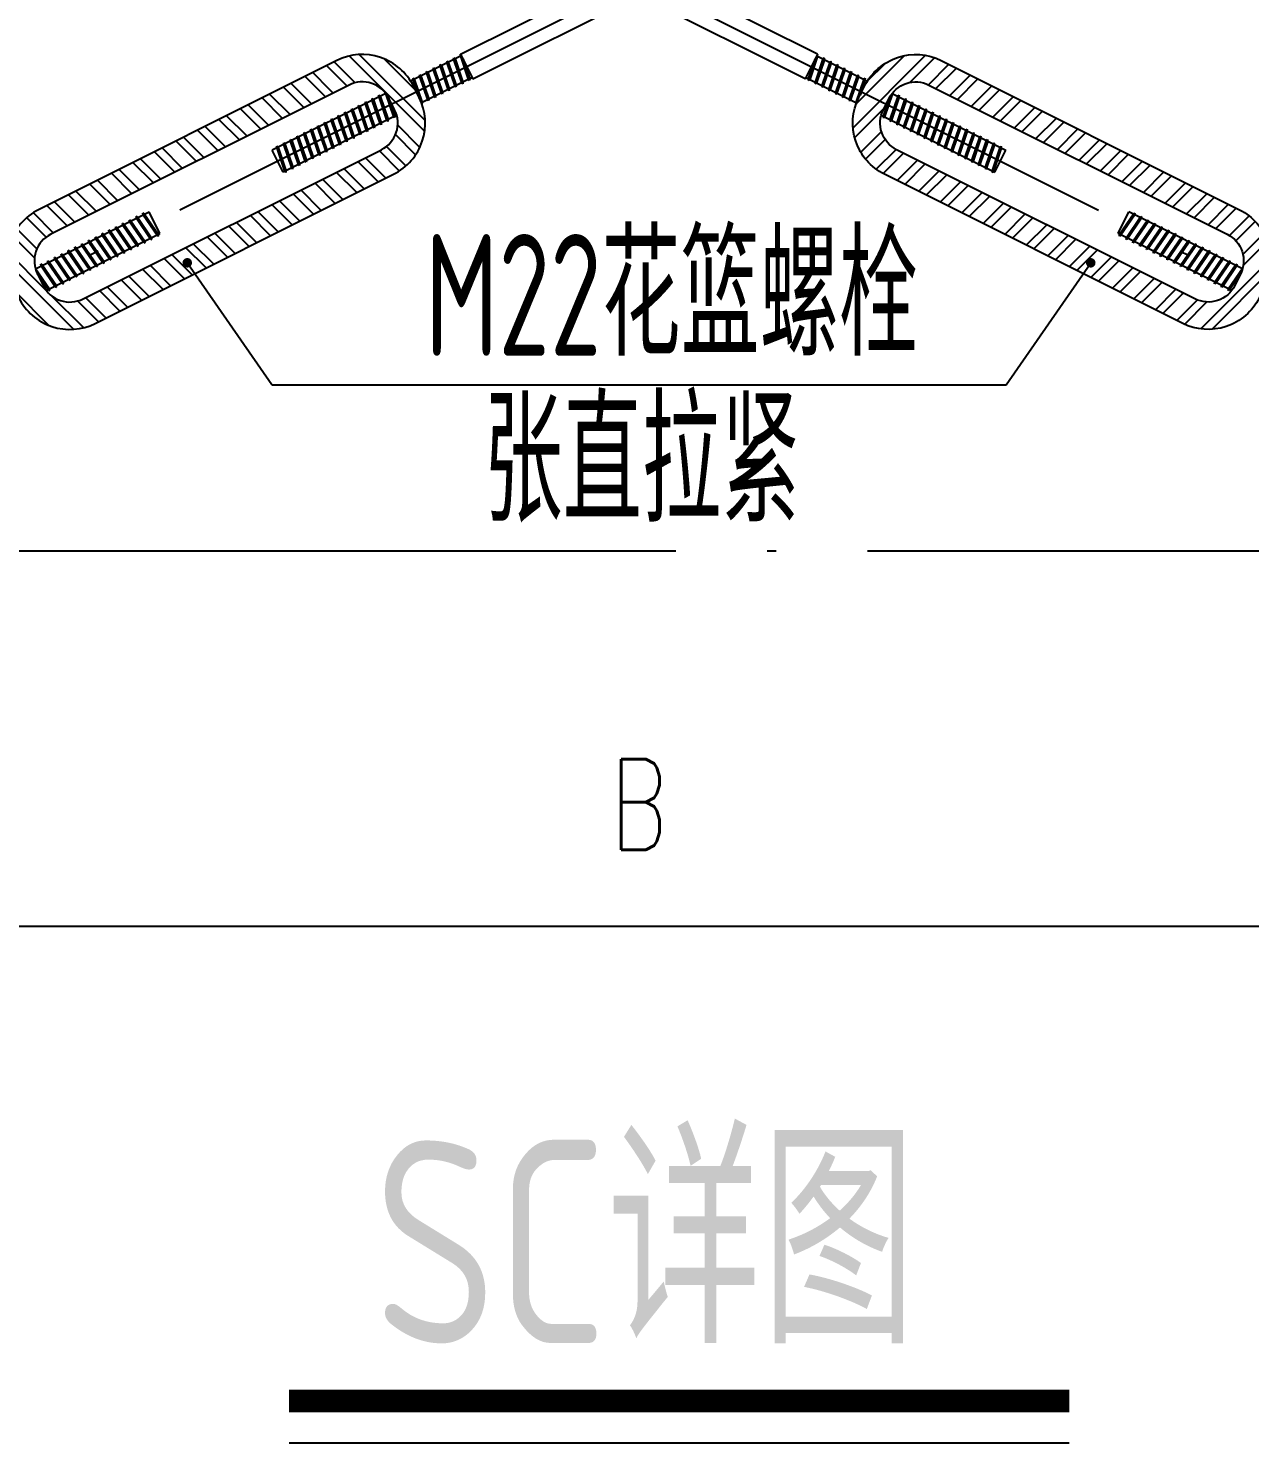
# Model space of a CAD drawing. Extents: x 2025205 to 2402328, y -557483 to 329036.
# Drawn here: x 2148413 to 2154433, y -347990 to -341021 of the extents above; entities that cross this region are included whole.
import ezdxf
from ezdxf.enums import TextEntityAlignment as Align

# ---------------------------------------------------------------- set-up
doc = ezdxf.new("R2010")
doc.units = 0
doc.header["$LTSCALE"] = 1500
doc.header["$MEASUREMENT"] = 0
doc.linetypes.add('DOTE', pattern=[2.42, 2, -0.2, 0.02, -0.2])
for name, color, linetype in [('11', 3, 'Continuous'), ('DOTE', 252, 'DOTE'), ('LAYER4', 4, 'Continuous'), ('PUB_DIM', 3, 'Continuous'), ('THICK', 6, 'Continuous'), ('THIN', 7, 'Continuous'), ('填充', 8, 'Continuous'), ('支撑', 130, 'Continuous'), ('标注', 7, 'Continuous')]:
    doc.layers.add(name, color=color, linetype=linetype)
doc.styles.add('_TCH_DIM_T3', font='SIMPLEX.shx', dxfattribs={"width": 0.705882, "bigfont": 'GBCBIG.shx'})
doc.styles.get("Standard").update_dxf_attribs({"font": 'TSSDENG', "width": 0.7, "bigfont": 'TSSDCHN'})
doc.styles.add('TSSD_Label', font='Tssdeng.shx', dxfattribs={"width": 0.7, "bigfont": 'hztxt.shx'})
doc.dimstyles.new('_TCH_ARCH&&150', dxfattribs={"dimtxt": 446.25, "dimasz": 150, "dimexe": 375, "dimexo": 450, "dimgap": 189.375, "dimtad": 1, "dimdec": 0, "dimzin": 0, "dimdsep": 46, "dimtxsty": '_TCH_DIM_T3', "dimblk": 'ARCHTICK', "dimcen": 0.09, "dimclrt": 7, "dimazin": 2, "dimtfac": 1, "dimtdec": 0, "dimtmove": 2, "dimatfit": 0, "dimfxl": 1, "dimtolj": 1, "dimtzin": 0, "dimarcsym": 0})

# ---------------------------------------------------------------- blocks, each defined once
blk = doc.blocks.new('*X12')
at = {"layer": '填充', "linetype": 'Continuous'}
for p, q in [((15639567.3, -855204.7), (15639642.7, -855129.2)), ((15639595.4, -855218.8), (15639670.9, -855143.3)), ((15639646.8, -855244.5), (15639722.3, -855169)), ((15639674.9, -855258.5), (15639750.4, -855183.1)), ((15639726.4, -855284.2), (15639801.8, -855208.8)), ((15639754.5, -855298.3), (15639830, -855222.8)), ((15639805.9, -855324), (15639881.4, -855248.5)), ((15639834, -855338.1), (15639909.5, -855262.6)), ((15639885.5, -855363.8), (15639960.9, -855288.3)), ((15639913.6, -855377.9), (15639989.1, -855302.4)), ((15639965, -855403.6), (15640040.5, -855328.1)), ((15639993.1, -855417.6), (15640068.6, -855342.2)), ((15640044.6, -855443.3), (15640120, -855367.9)), ((15640072.7, -855457.4), (15640148.2, -855381.9)), ((15639372.3, -855519), (15639447.8, -855443.5)), ((15639400.4, -855533), (15639475.9, -855457.6)), ((15640124.1, -855483.1), (15640199.6, -855407.6)), ((15640152.2, -855497.2), (15640227.7, -855421.7)), ((15640203.7, -855522.9), (15640279.1, -855447.4)), ((15639451.9, -855558.7), (15639527.3, -855483.3)), ((15639480, -855572.8), (15639555.5, -855497.3)), ((15640231.8, -855536.9), (15640307.3, -855461.5)), ((15640283.2, -855562.7), (15640358.7, -855487.2)), ((15640311.3, -855576.7), (15640386.8, -855501.3)), ((15639531.4, -855598.5), (15639606.9, -855523)), ((15639559.5, -855612.6), (15639635, -855537.1)), ((15639611, -855638.3), (15639686.4, -855562.8)), ((15640362.8, -855602.4), (15640438.2, -855527)), ((15640390.9, -855616.5), (15640466.4, -855541)), ((15639639.1, -855652.3), (15639714.6, -855576.9)), ((15639690.5, -855678.1), (15639766, -855602.6)), ((15640442.3, -855642.2), (15640517.8, -855566.7)), ((15640470.4, -855656.3), (15640545.9, -855580.8)), ((15640521.9, -855682), (15640597.3, -855606.5)), ((15639718.6, -855692.1), (15639794.1, -855616.7)), ((15639770.1, -855717.8), (15639845.5, -855642.4)), ((15639798.2, -855731.9), (15639873.7, -855656.4)), ((15640550, -855696), (15640617.5, -855628.6)), ((15639849.6, -855757.6), (15639925.1, -855682.1)), ((15639877.7, -855771.7), (15639953.2, -855696.2)), ((15639929.2, -855797.4), (15640004.6, -855721.9)), ((15639957.3, -855811.4), (15640032.8, -855736)), ((15640008.7, -855837.2), (15640084.2, -855761.7)), ((15640036.8, -855851.2), (15640112.3, -855775.8)), ((15640088.3, -855876.9), (15640163.7, -855801.5)), ((15640116.4, -855891), (15640191.9, -855815.5)), ((15640167.8, -855916.7), (15640243.3, -855841.2)), ((15640195.9, -855930.8), (15640271.4, -855855.3)), ((15640247.4, -855956.5), (15640322.8, -855881)), ((15640275.5, -855970.5), (15640351, -855895.1)), ((15640326.9, -855996.3), (15640402.4, -855920.8)), ((15640355, -856010.3), (15640424.9, -855940.4))]:
    blk.add_line(p, q, dxfattribs=at)
blk = doc.blocks.new('*X13')
at = {"layer": '填充', "linetype": 'Continuous'}
for p, q in [((15639209.5, -855323.8), (15639476.4, -855056.9)), ((15639222.1, -855234.1), (15639398.3, -855057.9)), ((15639264.3, -855149.7), (15639327.8, -855086.2)), ((15639418.7, -855156.8), (15639510, -855065.5)), ((15639487.6, -855165.1), (15639563.2, -855089.4)), ((15639515.8, -855179), (15639591.3, -855103.5)), ((15639215.6, -855359.9), (15639324.6, -855250.9)), ((15639238.6, -855414.1), (15639314.6, -855338)), ((15639256, -855438.8), (15639327.8, -855367)), ((15639295.1, -855476.9), (15639368.4, -855403.6)), ((15639321.2, -855493), (15639396.4, -855417.8))]:
    blk.add_line(p, q, dxfattribs=at)
blk = doc.blocks.new('*X14')
at = {"layer": '填充', "linetype": 'Continuous'}
for p, q in [((15640600.8, -855722.4), (15640673.6, -855649.5)), ((15640617.5, -855628.6), (15640625.4, -855620.6)), ((15640624.1, -855741.2), (15640695.3, -855670.1)), ((15640650.5, -855792), (15640728.2, -855714.3)), ((15640651.4, -855833.3), (15640741.3, -855743.4)), ((15640495.4, -856066.4), (15640753.3, -855808.5)), ((15640536.3, -856067.7), (15640749.9, -855854.1)), ((15640406.5, -856036), (15640482.7, -855959.8)), ((15640424.9, -855940.4), (15640430.5, -855934.9)), ((15640435.2, -856049.5), (15640517.3, -855967.4))]:
    blk.add_line(p, q, dxfattribs=at)
blk = doc.blocks.new('*X15')
at = {"layer": '填充', "linetype": 'Continuous'}
for p, q in [((15636226.4, -855728), (15636155, -855656.6)), ((15636253.1, -855712.5), (15636179.3, -855638.7)), ((15636192.3, -855771.1), (15636118.8, -855697.6)), ((15636183.7, -855804.6), (15636103.4, -855724.3)), ((15636328.2, -856068.5), (15636082.4, -855822.6)), ((15636227.1, -855925.2), (15636084.7, -855782.8)), ((15636235.7, -856053.1), (15636115.4, -855932.7)), ((15636364.4, -856062.4), (15636245, -855943.1)), ((15636420, -856040.9), (15636342.9, -855963.8)), ((15636448.1, -856026.8), (15636372.6, -855951.3))]:
    blk.add_line(p, q, dxfattribs=at)
blk = doc.blocks.new('*X16')
at = {"layer": '填充', "linetype": 'Continuous'}
for p, q in [((15637369, -855157.9), (15637291.4, -855080.2)), ((15637624.7, -855336.5), (15637347.6, -855059.3)), ((15637626.7, -855296.2), (15637384.6, -855054.1)), ((15637590.9, -855183.3), (15637477.5, -855069.9)), ((15637338.7, -855169.7), (15637263.2, -855094.3)), ((15637287.3, -855195.5), (15637275.3, -855183.5)), ((15637592.3, -855423.4), (15637517.8, -855348.9)), ((15637607.2, -855396.1), (15637526, -855314.8)), ((15637555.9, -855464.1), (15637484.4, -855392.6)), ((15637532, -855482.4), (15637458.2, -855408.6)), ((15637482.2, -855509.7), (15637438.3, -855465.8))]:
    blk.add_line(p, q, dxfattribs=at)
blk = doc.blocks.new('*X17')
at = {"layer": '填充', "linetype": 'Continuous'}
for p, q in [((15637259.1, -855209.5), (15637183.7, -855134.1)), ((15637275.3, -855183.5), (15637211.8, -855120)), ((15637179.6, -855249.3), (15637104.1, -855173.8)), ((15637207.7, -855235.2), (15637132.3, -855159.8)), ((15637048.6, -855314.8), (15636973.2, -855239.3)), ((15637100, -855289.1), (15637024.6, -855213.6)), ((15637128.2, -855275), (15637052.7, -855199.5)), ((15636941, -855368.6), (15636865.5, -855293.2)), ((15636969.1, -855354.6), (15636893.6, -855279.1)), ((15637020.5, -855328.8), (15636945, -855253.4)), ((15636861.4, -855408.4), (15636785.9, -855332.9)), ((15636889.5, -855394.3), (15636814.1, -855318.9)), ((15636730.4, -855473.9), (15636655, -855398.4)), ((15636781.9, -855448.2), (15636706.4, -855372.7)), ((15636810, -855434.1), (15636734.5, -855358.6)), ((15636622.8, -855527.7), (15636547.3, -855452.3)), ((15636650.9, -855513.7), (15636575.4, -855438.2)), ((15636702.3, -855487.9), (15636626.8, -855412.5)), ((15637454.1, -855523.8), (15637378.6, -855448.3)), ((15637438.3, -855465.8), (15637406.8, -855434.3)), ((15636543.2, -855567.5), (15636467.7, -855492)), ((15636571.3, -855553.4), (15636495.9, -855478)), ((15637374.5, -855563.6), (15637299.1, -855488.1)), ((15637402.7, -855549.5), (15637327.2, -855474)), ((15636412.2, -855633), (15636336.8, -855557.5)), ((15636463.7, -855607.3), (15636388.2, -855531.8)), ((15636491.8, -855593.2), (15636416.3, -855517.7)), ((15637243.6, -855629.1), (15637168.1, -855553.6)), ((15637295, -855603.3), (15637219.5, -855527.9)), ((15637323.1, -855589.3), (15637247.7, -855513.8)), ((15636304.6, -855686.8), (15636229.1, -855611.4)), ((15636332.7, -855672.8), (15636257.2, -855597.3)), ((15636384.1, -855647), (15636308.6, -855571.6)), ((15637135.9, -855682.9), (15637060.4, -855607.4)), ((15637164, -855668.8), (15637088.6, -855593.4)), ((15637215.4, -855643.1), (15637140, -855567.7)), ((15637056.3, -855722.7), (15636980.9, -855647.2)), ((15637084.5, -855708.6), (15637009, -855633.1)), ((15636925.4, -855788.2), (15636849.9, -855712.7)), ((15636976.8, -855762.4), (15636901.3, -855687)), ((15637004.9, -855748.4), (15636929.5, -855672.9)), ((15636817.7, -855842), (15636742.2, -855766.5)), ((15636845.8, -855827.9), (15636770.4, -855752.5)), ((15636897.2, -855802.2), (15636821.8, -855726.7)), ((15636738.2, -855881.8), (15636662.7, -855806.3)), ((15636766.3, -855867.7), (15636690.8, -855792.2)), ((15636607.2, -855947.3), (15636531.7, -855871.8)), ((15636658.6, -855921.5), (15636583.1, -855846.1)), ((15636686.7, -855907.5), (15636611.3, -855832)), ((15636499.5, -856001.1), (15636424, -855925.6)), ((15636527.6, -855987), (15636452.2, -855911.6)), ((15636579.1, -855961.3), (15636503.6, -855885.8))]:
    blk.add_line(p, q, dxfattribs=at)
blk = doc.blocks.new('_ArchTick')
at = {"color": 0, "linetype": 'ByBlock', "const_width": 0.4}
blk.add_lwpolyline([(-0.5, -0.5), (0.5, 0.5)], dxfattribs=at)
blk = doc.blocks.new('*D96')
at = {"layer": 'Defpoints', "color": 0, "transparency": 16777216}
for p in [(2145549.3, -336796.7), (2158789.9, -341794.5), (2158140.9, -343092.5)]:
    blk.add_point(p, dxfattribs=at)
at = {"layer": 'PUB_DIM', "color": 0, "lineweight": -2, "transparency": 16777216}
for p, q in [((2145750.5, -336394.2), (2146365.9, -335163.3)), ((2146198.2, -335498.7), (2158789.9, -341794.5)), ((2158342.1, -342690), (2158957.6, -341459.1))]:
    blk.add_line(p, q, dxfattribs=at)
at = {"layer": 'PUB_DIM', "color": 0, "lineweight": -2, "transparency": 16777216, "xscale": 150, "yscale": 150, "zscale": 150}
for p, rotation in [((2146198.2, -335498.7), 153.4349488229576), ((2158789.9, -341794.5), 333.4349488229577)]:
    blk.add_blockref('_ArchTick', p, dxfattribs=dict(at, rotation=rotation))
at = {"layer": 'PUB_DIM', "color": 7, "transparency": 16777216, "insert": (2152762.4, -338110), "char_height": 446.25, "attachment_point": 5, "rotation": 333.43495, "style": '_TCH_DIM_T3'}
blk.add_mtext('\\A1;L', dxfattribs=at)
blk = doc.blocks.new('*D97')
at = {"layer": 'Defpoints', "color": 0, "transparency": 16777216}
for p in [(2145798.2, -344606), (2157048.2, -344606), (2157048.2, -345444.9)]:
    blk.add_point(p, dxfattribs=at)
at = {"layer": 'PUB_DIM', "color": 0, "lineweight": -2, "transparency": 16777216}
for p, q in [((2145798.2, -345056), (2145798.2, -345819.9)), ((2157048.2, -345056), (2157048.2, -345819.9)), ((2145798.2, -345444.9), (2157048.2, -345444.9))]:
    blk.add_line(p, q, dxfattribs=at)
at = {"layer": 'PUB_DIM', "color": 0, "lineweight": -2, "transparency": 16777216, "xscale": 150, "yscale": 150, "zscale": 150, "rotation": 180}
blk.add_blockref('_ArchTick', (2145798.2, -345444.9), dxfattribs=at)
at = {"layer": 'PUB_DIM', "color": 0, "lineweight": -2, "transparency": 16777216, "xscale": 150, "yscale": 150, "zscale": 150}
blk.add_blockref('_ArchTick', (2157048.2, -345444.9), dxfattribs=at)
at = {"layer": 'PUB_DIM', "color": 7, "transparency": 16777216, "insert": (2151423.2, -344844.9), "char_height": 446.25, "attachment_point": 5, "style": '_TCH_DIM_T3'}
blk.add_mtext('\\A1;B', dxfattribs=at)

msp = doc.modelspace()

# ---------------------------------------------------------------- linework, layer by layer
at = {"layer": '11', "color": 7}
msp.add_line((2149698.7, -347989.8), (2153543.5, -347989.8), dxfattribs=at)
at = {"layer": 'DOTE', "ltscale": 1.5}
for p, q in [((2144792.9, -337469.4), (2158055.3, -344100.6)), ((2158055.3, -337469.4), (2144792.9, -344100.6)), ((2157049.1, -343597.5), (2145799.1, -343597.5))]:
    msp.add_line(p, q, dxfattribs=at)
at = {"layer": 'LAYER4'}
for points in [[(2149933.9, -341179.7), (2148463.4, -341914.9, 0.414214), (2148337.7, -342292.3), (2148366.1, -342349.1, 0.414214), (2148743.4, -342474.9), (2150213.9, -341739.6, 0.414214), (2150339.7, -341362.3), (2150311.3, -341305.5, 0.414214)], [(2152912.5, -341179.7), (2154382.9, -341914.9, -0.414214), (2154508.7, -342292.3), (2154480.3, -342349.1, -0.414214), (2154103, -342474.9), (2152632.5, -341739.6, -0.414214), (2152506.7, -341362.3), (2152535.1, -341305.5, -0.414214)], [(2149994.3, -341300.4), (2148523.8, -342035.7, 0.414214), (2148458.4, -342231.9), (2148486.8, -342288.7, 0.414214), (2148683, -342354.1), (2150153.5, -341618.9, 0.414214), (2150218.9, -341422.7), (2150190.5, -341365.8, 0.414214)], [(2152852.1, -341300.4), (2154322.6, -342035.7, -0.414214), (2154388, -342231.9), (2154359.6, -342288.7, -0.414214), (2154163.3, -342354.1), (2152692.9, -341618.9, -0.414214), (2152627.5, -341422.7), (2152655.9, -341365.8, -0.414214)]]:
    msp.add_lwpolyline(points, format="xyb", close=True, dxfattribs=at)
at = {"layer": 'THICK', "linetype": 'Continuous', "const_width": 112.5}
msp.add_lwpolyline([(2149698.7, -347784.1), (2153543.5, -347784.1)], dxfattribs=at)
at = {"layer": '支撑', "linetype": 'Continuous'}
for p, q in [((2152302.3, -341149.1), (2146163.8, -338079.8)), ((2152241.9, -341269.8), (2146103.4, -338200.6)), ((2150544.1, -341149.1), (2151272.3, -340785)), ((2150604.5, -341269.8), (2151423.2, -340860.5)), ((2150547.5, -341155.8), (2150297.4, -341280.8)), ((2150544.1, -341149.1), (2150604.5, -341269.8)), ((2152302.3, -341149.1), (2152241.9, -341269.8)), ((2152298.9, -341155.8), (2152549, -341280.8)), ((2150601.1, -341263.1), (2150351, -341388.2)), ((2152245.2, -341263.1), (2152495.4, -341388.2)), ((2150175.4, -341341.8), (2149615, -341622)), ((2152671, -341341.8), (2153231.4, -341622)), ((2150229.1, -341449.1), (2149668.7, -341729.3)), ((2152617.3, -341449.1), (2153177.7, -341729.3)), ((2149668.7, -341729.3), (2149615, -341622)), ((2153177.7, -341729.3), (2153231.4, -341622)), ((2148448.2, -342205.4), (2149008.6, -341925.2)), ((2149062.3, -342032.5), (2149008.6, -341925.2)), ((2153784.1, -342032.5), (2153837.7, -341925.2)), ((2154398.1, -342205.4), (2153837.7, -341925.2)), ((2148501.9, -342312.7), (2149062.3, -342032.5)), ((2154344.5, -342312.7), (2153784.1, -342032.5))]:
    msp.add_line(p, q, dxfattribs=at)
at = {"layer": '标注', "linetype": 'Continuous'}
for p, q in [((2150442.5, -341208.3), (2150443.5, -341199.4)), ((2150443.5, -341199.4), (2150487.1, -341328.5)), ((2150449.3, -341204.9), (2150443.5, -341199.4)), ((2150476.1, -341191.5), (2150477, -341182.6)), ((2150476.1, -341191.5), (2150514.8, -341306.3)), ((2150477, -341182.6), (2150520.6, -341311.7)), ((2150482.8, -341188.1), (2150477, -341182.6)), ((2150482.8, -341188.1), (2150521.6, -341302.9)), ((2150509.6, -341174.7), (2150510.6, -341165.8)), ((2150509.6, -341174.7), (2150548.4, -341289.5)), ((2150510.6, -341165.8), (2150554.2, -341295)), ((2150516.4, -341171.3), (2150510.6, -341165.8)), ((2150516.4, -341171.3), (2150555.1, -341286.1)), ((2150543.1, -341157.9), (2150544.1, -341149.1)), ((2150543.1, -341157.9), (2150581.9, -341272.7)), ((2150544.1, -341149.1), (2150587.7, -341278.2)), ((2150556.3, -341173.5), (2150588.7, -341269.3)), ((2152290.1, -341173.5), (2152257.7, -341269.3)), ((2152302.3, -341149.1), (2152258.7, -341278.2)), ((2152303.2, -341157.9), (2152264.5, -341272.7)), ((2152330, -341171.3), (2152291.2, -341286.1)), ((2152335.8, -341165.8), (2152292.2, -341295)), ((2152336.8, -341174.7), (2152298, -341289.5)), ((2152303.2, -341157.9), (2152302.3, -341149.1)), ((2152363.5, -341188.1), (2152324.8, -341302.9)), ((2152369.3, -341182.6), (2152325.7, -341311.7)), ((2152330, -341171.3), (2152335.8, -341165.8)), ((2152370.3, -341191.5), (2152331.6, -341306.3)), ((2152336.8, -341174.7), (2152335.8, -341165.8)), ((2152402.9, -341199.4), (2152359.3, -341328.5)), ((2152363.5, -341188.1), (2152369.3, -341182.6)), ((2152370.3, -341191.5), (2152369.3, -341182.6)), ((2152397.1, -341204.9), (2152402.9, -341199.4)), ((2152403.9, -341208.3), (2152402.9, -341199.4)), ((2150308.4, -341275.3), (2150309.3, -341266.5)), ((2150309.3, -341266.5), (2150347.2, -341378.7)), ((2150315.1, -341271.9), (2150309.3, -341266.5)), ((2150341.9, -341258.6), (2150342.9, -341249.7)), ((2150341.9, -341258.6), (2150380.7, -341373.3)), ((2150342.9, -341249.7), (2150386.5, -341378.8)), ((2150348.7, -341255.2), (2150342.9, -341249.7)), ((2150348.7, -341255.2), (2150387.4, -341370)), ((2150375.4, -341241.8), (2150376.4, -341232.9)), ((2150375.4, -341241.8), (2150414.2, -341356.6)), ((2150376.4, -341232.9), (2150420, -341362.1)), ((2150382.2, -341238.4), (2150376.4, -341232.9)), ((2150382.2, -341238.4), (2150421, -341353.2)), ((2150409, -341225), (2150409.9, -341216.2)), ((2150409, -341225), (2150447.7, -341339.8)), ((2150409.9, -341216.2), (2150453.5, -341345.3)), ((2150415.8, -341221.6), (2150409.9, -341216.2)), ((2150415.8, -341221.6), (2150454.5, -341336.4)), ((2150442.5, -341208.3), (2150481.3, -341323)), ((2150449.3, -341204.9), (2150488.1, -341319.7)), ((2150588.7, -341269.3), (2150587.7, -341278.2)), ((2150604.5, -341269.8), (2150597.8, -341264.8)), ((2152241.9, -341269.8), (2152248.6, -341264.8)), ((2152257.7, -341269.3), (2152258.7, -341278.2)), ((2152397.1, -341204.9), (2152358.3, -341319.7)), ((2152403.9, -341208.3), (2152365.1, -341323)), ((2152430.6, -341221.6), (2152391.9, -341336.4)), ((2152436.4, -341216.2), (2152392.8, -341345.3)), ((2152437.4, -341225), (2152398.6, -341339.8)), ((2152464.2, -341238.4), (2152425.4, -341353.2)), ((2152470, -341232.9), (2152426.4, -341362.1)), ((2152430.6, -341221.6), (2152436.4, -341216.2)), ((2152470.9, -341241.8), (2152432.2, -341356.6)), ((2152437.4, -341225), (2152436.4, -341216.2)), ((2152497.7, -341255.2), (2152458.9, -341370)), ((2152503.5, -341249.7), (2152459.9, -341378.8)), ((2152464.2, -341238.4), (2152470, -341232.9)), ((2152504.5, -341258.6), (2152465.7, -341373.3)), ((2152470.9, -341241.8), (2152470, -341232.9)), ((2152497.7, -341255.2), (2152503.5, -341249.7)), ((2152537.1, -341266.5), (2152499.2, -341378.7)), ((2152504.5, -341258.6), (2152503.5, -341249.7)), ((2152531.2, -341271.9), (2152537.1, -341266.5)), ((2152538, -341275.3), (2152537.1, -341266.5)), ((2150308.4, -341275.3), (2150333.7, -341350.3)), ((2150315.1, -341271.9), (2150353.9, -341386.7)), ((2150453.5, -341345.3), (2150447.7, -341339.8)), ((2150454.5, -341336.4), (2150453.5, -341345.3)), ((2150487.1, -341328.5), (2150481.3, -341323)), ((2150488.1, -341319.7), (2150487.1, -341328.5)), ((2150520.6, -341311.7), (2150514.8, -341306.3)), ((2150521.6, -341302.9), (2150520.6, -341311.7)), ((2150554.2, -341295), (2150548.4, -341289.5)), ((2150555.1, -341286.1), (2150554.2, -341295)), ((2150587.7, -341278.2), (2150581.9, -341272.7)), ((2152258.7, -341278.2), (2152264.5, -341272.7)), ((2152291.2, -341286.1), (2152292.2, -341295)), ((2152292.2, -341295), (2152298, -341289.5)), ((2152324.8, -341302.9), (2152325.7, -341311.7)), ((2152325.7, -341311.7), (2152331.6, -341306.3)), ((2152358.3, -341319.7), (2152359.3, -341328.5)), ((2152359.3, -341328.5), (2152365.1, -341323)), ((2152391.9, -341336.4), (2152392.8, -341345.3)), ((2152392.8, -341345.3), (2152398.6, -341339.8)), ((2152531.2, -341271.9), (2152492.5, -341386.7)), ((2152538, -341275.3), (2152512.7, -341350.3)), ((2150040, -341409.5), (2150041, -341400.6)), ((2150040, -341409.5), (2150078.8, -341524.3)), ((2150046.8, -341406.1), (2150041, -341400.6)), ((2150041, -341400.6), (2150084.6, -341529.8)), ((2150046.8, -341406.1), (2150085.6, -341520.9)), ((2150073.6, -341392.7), (2150074.5, -341383.9)), ((2150073.6, -341392.7), (2150112.3, -341507.5)), ((2150080.3, -341389.3), (2150074.5, -341383.9)), ((2150074.5, -341383.9), (2150118.1, -341513)), ((2150080.3, -341389.3), (2150119.1, -341504.1)), ((2150107.1, -341376), (2150108.1, -341367.1)), ((2150107.1, -341376), (2150145.9, -341490.7)), ((2150113.9, -341372.6), (2150108.1, -341367.1)), ((2150108.1, -341367.1), (2150151.7, -341496.2)), ((2150113.9, -341372.6), (2150152.6, -341487.4)), ((2150140.7, -341359.2), (2150141.6, -341350.3)), ((2150140.7, -341359.2), (2150179.4, -341474)), ((2150147.4, -341355.8), (2150141.6, -341350.3)), ((2150141.6, -341350.3), (2150185.2, -341479.5)), ((2150147.4, -341355.8), (2150186.2, -341470.6)), ((2150174.2, -341342.4), (2150174.4, -341340.5)), ((2150174.2, -341342.4), (2150213, -341457.2)), ((2150180.1, -341348.3), (2150218.8, -341462.7)), ((2150189.1, -341363.1), (2150219.7, -341453.8)), ((2150353.9, -341386.7), (2150353.1, -341393.9)), ((2150386.5, -341378.8), (2150380.7, -341373.3)), ((2150387.4, -341370), (2150386.5, -341378.8)), ((2150420, -341362.1), (2150414.2, -341356.6)), ((2150421, -341353.2), (2150420, -341362.1)), ((2152425.4, -341353.2), (2152426.4, -341362.1)), ((2152426.4, -341362.1), (2152432.2, -341356.6)), ((2152458.9, -341370), (2152459.9, -341378.8)), ((2152459.9, -341378.8), (2152465.7, -341373.3)), ((2152492.5, -341386.7), (2152493.3, -341393.9)), ((2152657.3, -341363.1), (2152626.6, -341453.8)), ((2152666.2, -341348.3), (2152627.6, -341462.7)), ((2152672.2, -341342.4), (2152633.4, -341457.2)), ((2152698.9, -341355.8), (2152660.2, -341470.6)), ((2152704.8, -341350.3), (2152661.2, -341479.5)), ((2152705.7, -341359.2), (2152667, -341474)), ((2152672.2, -341342.4), (2152672, -341340.5)), ((2152732.5, -341372.6), (2152693.7, -341487.4)), ((2152738.3, -341367.1), (2152694.7, -341496.2)), ((2152698.9, -341355.8), (2152704.8, -341350.3)), ((2152739.3, -341376), (2152700.5, -341490.7)), ((2152705.7, -341359.2), (2152704.8, -341350.3)), ((2152766, -341389.3), (2152727.3, -341504.1)), ((2152771.8, -341383.9), (2152728.2, -341513)), ((2152732.5, -341372.6), (2152738.3, -341367.1)), ((2152772.8, -341392.7), (2152734, -341507.5)), ((2152739.3, -341376), (2152738.3, -341367.1)), ((2152799.6, -341406.1), (2152760.8, -341520.9)), ((2152805.4, -341400.6), (2152761.8, -341529.8)), ((2152766, -341389.3), (2152771.8, -341383.9)), ((2152806.3, -341409.5), (2152767.6, -341524.3)), ((2152772.8, -341392.7), (2152771.8, -341383.9)), ((2152799.6, -341406.1), (2152805.4, -341400.6)), ((2152806.3, -341409.5), (2152805.4, -341400.6)), ((2149905.9, -341476.6), (2149906.8, -341467.7)), ((2149905.9, -341476.6), (2149944.6, -341591.4)), ((2149912.6, -341473.2), (2149906.8, -341467.7)), ((2149906.8, -341467.7), (2149950.4, -341596.8)), ((2149912.6, -341473.2), (2149951.4, -341588)), ((2149939.4, -341459.8), (2149940.4, -341450.9)), ((2149939.4, -341459.8), (2149978.2, -341574.6)), ((2149946.2, -341456.4), (2149940.4, -341450.9)), ((2149940.4, -341450.9), (2149984, -341580.1)), ((2149946.2, -341456.4), (2149984.9, -341571.2)), ((2149972.9, -341443), (2149973.9, -341434.2)), ((2149972.9, -341443), (2150011.7, -341557.8)), ((2149979.7, -341439.7), (2149973.9, -341434.2)), ((2149973.9, -341434.2), (2150017.5, -341563.3)), ((2149979.7, -341439.7), (2150018.5, -341554.4)), ((2150006.5, -341426.3), (2150007.5, -341417.4)), ((2150006.5, -341426.3), (2150045.2, -341541.1)), ((2150013.3, -341422.9), (2150007.5, -341417.4)), ((2150007.5, -341417.4), (2150051.1, -341546.5)), ((2150013.3, -341422.9), (2150052, -341537.7)), ((2150185.2, -341479.5), (2150179.4, -341474)), ((2150186.2, -341470.6), (2150185.2, -341479.5)), ((2150218.8, -341462.7), (2150213, -341457.2)), ((2150219.7, -341453.8), (2150218.8, -341462.7)), ((2152626.6, -341453.8), (2152627.6, -341462.7)), ((2152627.6, -341462.7), (2152633.4, -341457.2)), ((2152660.2, -341470.6), (2152661.2, -341479.5)), ((2152661.2, -341479.5), (2152667, -341474)), ((2152833.1, -341422.9), (2152794.4, -341537.7)), ((2152838.9, -341417.4), (2152795.3, -341546.5)), ((2152839.9, -341426.3), (2152801.1, -341541.1)), ((2152866.7, -341439.7), (2152827.9, -341554.4)), ((2152872.5, -341434.2), (2152828.9, -341563.3)), ((2152833.1, -341422.9), (2152838.9, -341417.4)), ((2152873.4, -341443), (2152834.7, -341557.8)), ((2152839.9, -341426.3), (2152838.9, -341417.4)), ((2152900.2, -341456.4), (2152861.4, -341571.2)), ((2152906, -341450.9), (2152862.4, -341580.1)), ((2152866.7, -341439.7), (2152872.5, -341434.2)), ((2152907, -341459.8), (2152868.2, -341574.6)), ((2152873.4, -341443), (2152872.5, -341434.2)), ((2152933.7, -341473.2), (2152895, -341588)), ((2152939.5, -341467.7), (2152895.9, -341596.8)), ((2152900.2, -341456.4), (2152906, -341450.9)), ((2152940.5, -341476.6), (2152901.7, -341591.4)), ((2152907, -341459.8), (2152906, -341450.9)), ((2152933.7, -341473.2), (2152939.5, -341467.7)), ((2152940.5, -341476.6), (2152939.5, -341467.7)), ((2149771.7, -341543.7), (2149772.7, -341534.8)), ((2149771.7, -341543.7), (2149810.5, -341658.4)), ((2149778.5, -341540.3), (2149772.7, -341534.8)), ((2149772.7, -341534.8), (2149816.3, -341663.9)), ((2149778.5, -341540.3), (2149817.2, -341655.1)), ((2149805.2, -341526.9), (2149806.2, -341518)), ((2149805.2, -341526.9), (2149844, -341641.7)), ((2149812, -341523.5), (2149806.2, -341518)), ((2149806.2, -341518), (2149849.8, -341647.2)), ((2149812, -341523.5), (2149850.8, -341638.3)), ((2149838.8, -341510.1), (2149839.7, -341501.3)), ((2149838.8, -341510.1), (2149877.5, -341624.9)), ((2149845.6, -341506.7), (2149839.7, -341501.3)), ((2149839.7, -341501.3), (2149883.4, -341630.4)), ((2149845.6, -341506.7), (2149884.3, -341621.5)), ((2149872.3, -341493.4), (2149873.3, -341484.5)), ((2149872.3, -341493.4), (2149911.1, -341608.1)), ((2149879.1, -341490), (2149873.3, -341484.5)), ((2149873.3, -341484.5), (2149916.9, -341613.6)), ((2149879.1, -341490), (2149917.9, -341604.7)), ((2150051.1, -341546.5), (2150045.2, -341541.1)), ((2150052, -341537.7), (2150051.1, -341546.5)), ((2150084.6, -341529.8), (2150078.8, -341524.3)), ((2150085.6, -341520.9), (2150084.6, -341529.8)), ((2150118.1, -341513), (2150112.3, -341507.5)), ((2150119.1, -341504.1), (2150118.1, -341513)), ((2150151.7, -341496.2), (2150145.9, -341490.7)), ((2150152.6, -341487.4), (2150151.7, -341496.2)), ((2152693.7, -341487.4), (2152694.7, -341496.2)), ((2152694.7, -341496.2), (2152700.5, -341490.7)), ((2152727.3, -341504.1), (2152728.2, -341513)), ((2152728.2, -341513), (2152734, -341507.5)), ((2152760.8, -341520.9), (2152761.8, -341529.8)), ((2152761.8, -341529.8), (2152767.6, -341524.3)), ((2152794.4, -341537.7), (2152795.3, -341546.5)), ((2152795.3, -341546.5), (2152801.1, -341541.1)), ((2152967.3, -341490), (2152928.5, -341604.7)), ((2152973.1, -341484.5), (2152929.5, -341613.6)), ((2152974, -341493.4), (2152935.3, -341608.1)), ((2153000.8, -341506.7), (2152962.1, -341621.5)), ((2153006.6, -341501.3), (2152963, -341630.4)), ((2152967.3, -341490), (2152973.1, -341484.5)), ((2153007.6, -341510.1), (2152968.8, -341624.9)), ((2152974, -341493.4), (2152973.1, -341484.5)), ((2153034.4, -341523.5), (2152995.6, -341638.3)), ((2153040.2, -341518), (2152996.6, -341647.2)), ((2153000.8, -341506.7), (2153006.6, -341501.3)), ((2153041.1, -341526.9), (2153002.4, -341641.7)), ((2153007.6, -341510.1), (2153006.6, -341501.3)), ((2153067.9, -341540.3), (2153029.1, -341655.1)), ((2153073.7, -341534.8), (2153030.1, -341663.9)), ((2153034.4, -341523.5), (2153040.2, -341518)), ((2153074.7, -341543.7), (2153035.9, -341658.4)), ((2153041.1, -341526.9), (2153040.2, -341518)), ((2153067.9, -341540.3), (2153073.7, -341534.8)), ((2153074.7, -341543.7), (2153073.7, -341534.8)), ((2149637.5, -341610.7), (2149638.5, -341601.9)), ((2149637.5, -341610.7), (2149676.3, -341725.5)), ((2149644.3, -341607.4), (2149638.5, -341601.9)), ((2149638.5, -341601.9), (2149682.1, -341731)), ((2149644.3, -341607.4), (2149683.1, -341722.1)), ((2149671.1, -341594), (2149672, -341585.1)), ((2149671.1, -341594), (2149709.8, -341708.8)), ((2149677.9, -341590.6), (2149672, -341585.1)), ((2149672, -341585.1), (2149715.6, -341714.2)), ((2149677.9, -341590.6), (2149716.6, -341705.4)), ((2149704.6, -341577.2), (2149705.6, -341568.3)), ((2149704.6, -341577.2), (2149743.4, -341692)), ((2149711.4, -341573.8), (2149705.6, -341568.3)), ((2149705.6, -341568.3), (2149749.2, -341697.5)), ((2149711.4, -341573.8), (2149750.2, -341688.6)), ((2149738.2, -341560.4), (2149739.1, -341551.6)), ((2149738.2, -341560.4), (2149776.9, -341675.2)), ((2149744.9, -341557), (2149739.1, -341551.6)), ((2149739.1, -341551.6), (2149782.7, -341680.7)), ((2149744.9, -341557), (2149783.7, -341671.8)), ((2149916.9, -341613.6), (2149911.1, -341608.1)), ((2149917.9, -341604.7), (2149916.9, -341613.6)), ((2149950.4, -341596.8), (2149944.6, -341591.4)), ((2149951.4, -341588), (2149950.4, -341596.8)), ((2149984, -341580.1), (2149978.2, -341574.6)), ((2149984.9, -341571.2), (2149984, -341580.1)), ((2150017.5, -341563.3), (2150011.7, -341557.8)), ((2150018.5, -341554.4), (2150017.5, -341563.3)), ((2152827.9, -341554.4), (2152828.9, -341563.3)), ((2152828.9, -341563.3), (2152834.7, -341557.8)), ((2152861.4, -341571.2), (2152862.4, -341580.1)), ((2152862.4, -341580.1), (2152868.2, -341574.6)), ((2152895, -341588), (2152895.9, -341596.8)), ((2152895.9, -341596.8), (2152901.7, -341591.4)), ((2152928.5, -341604.7), (2152929.5, -341613.6)), ((2152929.5, -341613.6), (2152935.3, -341608.1)), ((2153101.4, -341557), (2153062.7, -341671.8)), ((2153107.2, -341551.6), (2153063.6, -341680.7)), ((2153108.2, -341560.4), (2153069.5, -341675.2)), ((2153135, -341573.8), (2153096.2, -341688.6)), ((2153140.8, -341568.3), (2153097.2, -341697.5)), ((2153101.4, -341557), (2153107.2, -341551.6)), ((2153141.8, -341577.2), (2153103, -341692)), ((2153108.2, -341560.4), (2153107.2, -341551.6)), ((2153168.5, -341590.6), (2153129.8, -341705.4)), ((2153174.3, -341585.1), (2153130.7, -341714.2)), ((2153135, -341573.8), (2153140.8, -341568.3)), ((2153175.3, -341594), (2153136.5, -341708.8)), ((2153141.8, -341577.2), (2153140.8, -341568.3)), ((2153202.1, -341607.4), (2153163.3, -341722.1)), ((2153207.9, -341601.9), (2153164.3, -341731)), ((2153168.5, -341590.6), (2153174.3, -341585.1)), ((2153208.8, -341610.7), (2153170.1, -341725.5)), ((2153175.3, -341594), (2153174.3, -341585.1)), ((2153202.1, -341607.4), (2153207.9, -341601.9)), ((2153208.8, -341610.7), (2153207.9, -341601.9)), ((2149750.2, -341688.6), (2149749.2, -341697.5)), ((2149782.7, -341680.7), (2149776.9, -341675.2)), ((2149783.7, -341671.8), (2149782.7, -341680.7)), ((2149816.3, -341663.9), (2149810.5, -341658.4)), ((2149817.2, -341655.1), (2149816.3, -341663.9)), ((2149849.8, -341647.2), (2149844, -341641.7)), ((2149850.8, -341638.3), (2149849.8, -341647.2)), ((2149883.4, -341630.4), (2149877.5, -341624.9)), ((2149884.3, -341621.5), (2149883.4, -341630.4)), ((2152962.1, -341621.5), (2152963, -341630.4)), ((2152963, -341630.4), (2152968.8, -341624.9)), ((2152995.6, -341638.3), (2152996.6, -341647.2)), ((2152996.6, -341647.2), (2153002.4, -341641.7)), ((2153029.1, -341655.1), (2153030.1, -341663.9)), ((2153030.1, -341663.9), (2153035.9, -341658.4)), ((2153062.7, -341671.8), (2153063.6, -341680.7)), ((2153063.6, -341680.7), (2153069.5, -341675.2)), ((2153096.2, -341688.6), (2153097.2, -341697.5)), ((2149682.1, -341731), (2149676.3, -341725.5)), ((2149683.1, -341722.1), (2149682.1, -341731)), ((2149715.6, -341714.2), (2149709.8, -341708.8)), ((2149716.6, -341705.4), (2149715.6, -341714.2)), ((2149749.2, -341697.5), (2149743.4, -341692)), ((2153097.2, -341697.5), (2153103, -341692)), ((2153129.8, -341705.4), (2153130.7, -341714.2)), ((2153130.7, -341714.2), (2153136.5, -341708.8)), ((2153163.3, -341722.1), (2153164.3, -341731)), ((2153164.3, -341731), (2153170.1, -341725.5)), ((2148911.4, -341965.4), (2148988.5, -342077.8)), ((2148912.3, -341973.4), (2148911.4, -341965.4)), ((2148919, -341970), (2148911.4, -341965.4)), ((2148944.9, -341948.7), (2149022, -342061)), ((2148945.8, -341956.6), (2148944.9, -341948.7)), ((2148952.6, -341953.2), (2148944.9, -341948.7)), ((2148945.8, -341956.6), (2149014.4, -342056.5)), ((2148952.6, -341953.2), (2149021.1, -342053.1)), ((2148978.4, -341931.9), (2149055.6, -342044.3)), ((2148986.1, -341936.5), (2148978.4, -341931.9)), ((2148979.3, -341939.8), (2148978.4, -341931.9)), ((2148979.3, -341939.8), (2149047.9, -342039.7)), ((2148986.1, -341936.5), (2149054.7, -342036.3)), ((2153867.9, -341931.9), (2153790.8, -342044.3)), ((2153860.3, -341936.5), (2153791.7, -342036.3)), ((2153867, -341939.8), (2153798.5, -342039.7)), ((2153901.5, -341948.7), (2153824.3, -342061)), ((2153893.8, -341953.2), (2153825.2, -342053.1)), ((2153900.6, -341956.6), (2153832, -342056.5)), ((2153935, -341965.4), (2153857.9, -342077.8)), ((2153860.3, -341936.5), (2153867.9, -341931.9)), ((2153867, -341939.8), (2153867.9, -341931.9)), ((2153893.8, -341953.2), (2153901.5, -341948.7)), ((2153900.6, -341956.6), (2153901.5, -341948.7)), ((2153927.3, -341970), (2153935, -341965.4)), ((2153934.1, -341973.4), (2153935, -341965.4)), ((2148777.2, -342032.5), (2148854.3, -342144.9)), ((2148784.9, -342037.1), (2148777.2, -342032.5)), ((2148778.1, -342040.5), (2148777.2, -342032.5)), ((2148784.9, -342037.1), (2148853.4, -342137)), ((2148810.7, -342015.8), (2148887.9, -342128.1)), ((2148818.4, -342020.3), (2148810.7, -342015.8)), ((2148811.6, -342023.7), (2148810.7, -342015.8)), ((2148811.6, -342023.7), (2148880.2, -342123.6)), ((2148818.4, -342020.3), (2148887, -342120.2)), ((2148844.3, -341999), (2148921.4, -342111.4)), ((2148852, -342003.5), (2148844.3, -341999)), ((2148845.2, -342006.9), (2148844.3, -341999)), ((2148845.2, -342006.9), (2148913.8, -342106.8)), ((2148852, -342003.5), (2148920.5, -342103.4)), ((2148877.8, -341982.2), (2148955, -342094.6)), ((2148885.5, -341986.8), (2148877.8, -341982.2)), ((2148878.7, -341990.2), (2148877.8, -341982.2)), ((2148878.7, -341990.2), (2148947.3, -342090)), ((2148885.5, -341986.8), (2148954.1, -342086.6)), ((2148912.3, -341973.4), (2148980.8, -342073.3)), ((2148919, -341970), (2148987.6, -342069.9)), ((2149055.6, -342044.3), (2149054.7, -342036.3)), ((2153790.8, -342044.3), (2153791.7, -342036.3)), ((2153927.3, -341970), (2153858.8, -342069.9)), ((2153934.1, -341973.4), (2153865.5, -342073.3)), ((2153968.6, -341982.2), (2153891.4, -342094.6)), ((2153960.9, -341986.8), (2153892.3, -342086.6)), ((2153967.7, -341990.2), (2153899.1, -342090)), ((2154002.1, -341999), (2153924.9, -342111.4)), ((2153994.4, -342003.5), (2153925.8, -342103.4)), ((2154001.2, -342006.9), (2153932.6, -342106.8)), ((2154035.6, -342015.8), (2153958.5, -342128.1)), ((2154028, -342020.3), (2153959.4, -342120.2)), ((2153960.9, -341986.8), (2153968.6, -341982.2)), ((2154034.7, -342023.7), (2153966.2, -342123.6)), ((2153967.7, -341990.2), (2153968.6, -341982.2)), ((2154069.2, -342032.5), (2153992, -342144.9)), ((2154061.5, -342037.1), (2153992.9, -342137)), ((2153994.4, -342003.5), (2154002.1, -341999)), ((2154001.2, -342006.9), (2154002.1, -341999)), ((2154028, -342020.3), (2154035.6, -342015.8)), ((2154034.7, -342023.7), (2154035.6, -342015.8)), ((2154061.5, -342037.1), (2154069.2, -342032.5)), ((2154068.3, -342040.5), (2154069.2, -342032.5)), ((2148643, -342099.6), (2148720.2, -342212)), ((2148643.9, -342107.5), (2148643, -342099.6)), ((2148650.7, -342104.2), (2148643, -342099.6)), ((2148650.7, -342104.2), (2148719.3, -342204)), ((2148676.6, -342082.8), (2148753.7, -342195.2)), ((2148677.5, -342090.8), (2148676.6, -342082.8)), ((2148684.2, -342087.4), (2148676.6, -342082.8)), ((2148677.5, -342090.8), (2148746, -342190.7)), ((2148684.2, -342087.4), (2148752.8, -342187.3)), ((2148710.1, -342066.1), (2148787.3, -342178.4)), ((2148717.8, -342070.6), (2148710.1, -342066.1)), ((2148711, -342074), (2148710.1, -342066.1)), ((2148711, -342074), (2148779.6, -342173.9)), ((2148717.8, -342070.6), (2148786.4, -342170.5)), ((2148743.7, -342049.3), (2148820.8, -342161.7)), ((2148751.3, -342053.8), (2148743.7, -342049.3)), ((2148744.6, -342057.2), (2148743.7, -342049.3)), ((2148744.6, -342057.2), (2148813.1, -342157.1)), ((2148751.3, -342053.8), (2148819.9, -342153.7)), ((2148778.1, -342040.5), (2148846.7, -342140.3)), ((2148913.8, -342106.8), (2148921.4, -342111.4)), ((2148921.4, -342111.4), (2148920.5, -342103.4)), ((2148947.3, -342090), (2148955, -342094.6)), ((2148955, -342094.6), (2148954.1, -342086.6)), ((2148980.8, -342073.3), (2148988.5, -342077.8)), ((2148988.5, -342077.8), (2148987.6, -342069.9)), ((2149014.4, -342056.5), (2149022, -342061)), ((2149022, -342061), (2149021.1, -342053.1)), ((2149047.9, -342039.7), (2149055.6, -342044.3)), ((2153798.5, -342039.7), (2153790.8, -342044.3)), ((2153824.3, -342061), (2153825.2, -342053.1)), ((2153832, -342056.5), (2153824.3, -342061)), ((2153857.9, -342077.8), (2153858.8, -342069.9)), ((2153865.5, -342073.3), (2153857.9, -342077.8)), ((2153891.4, -342094.6), (2153892.3, -342086.6)), ((2153899.1, -342090), (2153891.4, -342094.6)), ((2153924.9, -342111.4), (2153925.8, -342103.4)), ((2153932.6, -342106.8), (2153924.9, -342111.4)), ((2154068.3, -342040.5), (2153999.7, -342140.3)), ((2154102.7, -342049.3), (2154025.6, -342161.7)), ((2154095, -342053.8), (2154026.5, -342153.7)), ((2154101.8, -342057.2), (2154033.2, -342157.1)), ((2154136.3, -342066.1), (2154059.1, -342178.4)), ((2154128.6, -342070.6), (2154060, -342170.5)), ((2154135.4, -342074), (2154066.8, -342173.9)), ((2154169.8, -342082.8), (2154092.7, -342195.2)), ((2154162.1, -342087.4), (2154093.6, -342187.3)), ((2154095, -342053.8), (2154102.7, -342049.3)), ((2154168.9, -342090.8), (2154100.3, -342190.7)), ((2154101.8, -342057.2), (2154102.7, -342049.3)), ((2154203.3, -342099.6), (2154126.2, -342212)), ((2154195.7, -342104.2), (2154127.1, -342204)), ((2154128.6, -342070.6), (2154136.3, -342066.1)), ((2154135.4, -342074), (2154136.3, -342066.1)), ((2154162.1, -342087.4), (2154169.8, -342082.8)), ((2154168.9, -342090.8), (2154169.8, -342082.8)), ((2154195.7, -342104.2), (2154203.3, -342099.6)), ((2154202.4, -342107.5), (2154203.3, -342099.6)), ((2148508.9, -342166.7), (2148586, -342279.1)), ((2148516.5, -342171.2), (2148508.9, -342166.7)), ((2148509.8, -342174.6), (2148508.9, -342166.7)), ((2148509.8, -342174.6), (2148578.3, -342274.5)), ((2148516.5, -342171.2), (2148585.1, -342271.1)), ((2148542.4, -342149.9), (2148619.6, -342262.3)), ((2148550.1, -342154.5), (2148542.4, -342149.9)), ((2148543.3, -342157.9), (2148542.4, -342149.9)), ((2148543.3, -342157.9), (2148611.9, -342257.7)), ((2148550.1, -342154.5), (2148618.7, -342254.4)), ((2148576, -342133.2), (2148653.1, -342245.5)), ((2148583.6, -342137.7), (2148576, -342133.2)), ((2148576.9, -342141.1), (2148576, -342133.2)), ((2148576.9, -342141.1), (2148645.4, -342241)), ((2148583.6, -342137.7), (2148652.2, -342237.6)), ((2148609.5, -342116.4), (2148686.6, -342228.7)), ((2148617.2, -342120.9), (2148609.5, -342116.4)), ((2148610.4, -342124.3), (2148609.5, -342116.4)), ((2148610.4, -342124.3), (2148679, -342224.2)), ((2148617.2, -342120.9), (2148685.7, -342220.8)), ((2148643.9, -342107.5), (2148712.5, -342207.4)), ((2148779.6, -342173.9), (2148787.3, -342178.4)), ((2148787.3, -342178.4), (2148786.4, -342170.5)), ((2148813.1, -342157.1), (2148820.8, -342161.7)), ((2148820.8, -342161.7), (2148819.9, -342153.7)), ((2148846.7, -342140.3), (2148854.3, -342144.9)), ((2148854.3, -342144.9), (2148853.4, -342137)), ((2148880.2, -342123.6), (2148887.9, -342128.1)), ((2148887.9, -342128.1), (2148887, -342120.2)), ((2149613.4, -342777.1), (2149196.6, -342176.3)), ((2153233, -342777.1), (2153649.8, -342176.3)), ((2153958.5, -342128.1), (2153959.4, -342120.2)), ((2153966.2, -342123.6), (2153958.5, -342128.1)), ((2153992, -342144.9), (2153992.9, -342137)), ((2153999.7, -342140.3), (2153992, -342144.9)), ((2154025.6, -342161.7), (2154026.5, -342153.7)), ((2154033.2, -342157.1), (2154025.6, -342161.7)), ((2154059.1, -342178.4), (2154060, -342170.5)), ((2154066.8, -342173.9), (2154059.1, -342178.4)), ((2154202.4, -342107.5), (2154133.9, -342207.4)), ((2154236.9, -342116.4), (2154159.7, -342228.7)), ((2154229.2, -342120.9), (2154160.6, -342220.8)), ((2154236, -342124.3), (2154167.4, -342224.2)), ((2154270.4, -342133.2), (2154193.3, -342245.5)), ((2154262.7, -342137.7), (2154194.2, -342237.6)), ((2154269.5, -342141.1), (2154200.9, -342241)), ((2154304, -342149.9), (2154226.8, -342262.3)), ((2154296.3, -342154.5), (2154227.7, -342254.4)), ((2154229.2, -342120.9), (2154236.9, -342116.4)), ((2154303.1, -342157.9), (2154234.5, -342257.7)), ((2154236, -342124.3), (2154236.9, -342116.4)), ((2154337.5, -342166.7), (2154260.4, -342279.1)), ((2154329.8, -342171.2), (2154261.3, -342271.1)), ((2154262.7, -342137.7), (2154270.4, -342133.2)), ((2154336.6, -342174.6), (2154268, -342274.5)), ((2154269.5, -342141.1), (2154270.4, -342133.2)), ((2154296.3, -342154.5), (2154304, -342149.9)), ((2154303.1, -342157.9), (2154304, -342149.9)), ((2154329.8, -342171.2), (2154337.5, -342166.7)), ((2154336.6, -342174.6), (2154337.5, -342166.7)), ((2148449.5, -342204.8), (2148447.8, -342203.8)), ((2148449.5, -342204.8), (2148518, -342304.7)), ((2148450.6, -342213), (2148518.9, -342312.6)), ((2148457, -342229.1), (2148511.3, -342308)), ((2148475.3, -342183.5), (2148552.5, -342295.8)), ((2148483, -342188), (2148475.3, -342183.5)), ((2148476.2, -342191.4), (2148475.3, -342183.5)), ((2148476.2, -342191.4), (2148544.8, -342291.3)), ((2148483, -342188), (2148551.6, -342287.9)), ((2148645.4, -342241), (2148653.1, -342245.5)), ((2148653.1, -342245.5), (2148652.2, -342237.6)), ((2148679, -342224.2), (2148686.6, -342228.7)), ((2148686.6, -342228.7), (2148685.7, -342220.8)), ((2148712.5, -342207.4), (2148720.2, -342212)), ((2148720.2, -342212), (2148719.3, -342204)), ((2148746, -342190.7), (2148753.7, -342195.2)), ((2148753.7, -342195.2), (2148752.8, -342187.3)), ((2154092.7, -342195.2), (2154093.6, -342187.3)), ((2154100.3, -342190.7), (2154092.7, -342195.2)), ((2154126.2, -342212), (2154127.1, -342204)), ((2154133.9, -342207.4), (2154126.2, -342212)), ((2154159.7, -342228.7), (2154160.6, -342220.8)), ((2154167.4, -342224.2), (2154159.7, -342228.7)), ((2154193.3, -342245.5), (2154194.2, -342237.6)), ((2154200.9, -342241), (2154193.3, -342245.5)), ((2154371, -342183.5), (2154293.9, -342295.8)), ((2154363.4, -342188), (2154294.8, -342287.9)), ((2154370.1, -342191.4), (2154301.6, -342291.3)), ((2154395.8, -342213), (2154327.4, -342312.6)), ((2154396.9, -342204.8), (2154328.3, -342304.7)), ((2154389.3, -342229.1), (2154335.1, -342308)), ((2154363.4, -342188), (2154371, -342183.5)), ((2154370.1, -342191.4), (2154371, -342183.5)), ((2154396.9, -342204.8), (2154398.6, -342203.8)), ((2148511.3, -342308), (2148518.9, -342312.6)), ((2148518.9, -342312.6), (2148518, -342304.7)), ((2148544.8, -342291.3), (2148552.5, -342295.8)), ((2148552.5, -342295.8), (2148551.6, -342287.9)), ((2148578.3, -342274.5), (2148586, -342279.1)), ((2148586, -342279.1), (2148585.1, -342271.1)), ((2148611.9, -342257.7), (2148619.6, -342262.3)), ((2148619.6, -342262.3), (2148618.7, -342254.4)), ((2154226.8, -342262.3), (2154227.7, -342254.4)), ((2154234.5, -342257.7), (2154226.8, -342262.3)), ((2154260.4, -342279.1), (2154261.3, -342271.1)), ((2154268, -342274.5), (2154260.4, -342279.1)), ((2154293.9, -342295.8), (2154294.8, -342287.9)), ((2154301.6, -342291.3), (2154293.9, -342295.8)), ((2154327.4, -342312.6), (2154328.3, -342304.7)), ((2154335.1, -342308), (2154327.4, -342312.6)), ((2149613.4, -342777.1), (2153233, -342777.1))]:
    msp.add_line(p, q, dxfattribs=at)
at = {"layer": '标注', "linetype": 'Continuous', "const_width": 23.4}
for points in [[(2149208.3, -342176.3, -1), (2149184.9, -342176.3, -1)], [(2153638, -342176.3, 1), (2153661.5, -342176.3, 1)]]:
    msp.add_lwpolyline(points, format="xyb", close=True, dxfattribs=at)

# ---------------------------------------------------------------- block references
at = {"layer": '填充', "linetype": 'Continuous', "xscale": 1.333333333954215, "yscale": 1.333333333954215, "zscale": 1.333333333954215}
for name in ['*X16', '*X13', '*X17', '*X12', '*X15', '*X14']:
    msp.add_blockref(name, (-18699800.9, 798920.8), dxfattribs=at)

# ---------------------------------------------------------------- texts
at = {"layer": '11', "color": 7, "width": 0.8}
msp.add_text('SC详图', height=1000, dxfattribs=at).set_placement((2150116.9, -347500.3))
at = {"layer": 'THIN', "style": 'TSSD_Label', "width": 0.65}
for s, p in [('M22花篮螺栓', (2151582.9, -342334.6)), ('张直拉紧', (2151437.3, -343152.9))]:
    msp.add_text(s, height=600, dxfattribs=at).set_placement(p, align=Align.MIDDLE_CENTER)

# ---------------------------------------------------------------- dimensions: what is measured, and where the dimension line sits
at = {"layer": 'PUB_DIM'}
dim = msp.add_linear_dim(base=(2158789.9, -341794.5), p1=(2145549.3, -336796.7), p2=(2158140.9, -343092.5), angle=333.43495, text='L', dimstyle='_TCH_ARCH&&150', dxfattribs=at)
dim.commit()
dim.dimension.update_dxf_attribs({"geometry": '*D96', "text_midpoint": (2152762.4, -338110), "dimtype": 161})
dim = msp.add_linear_dim(base=(2157048.2, -345444.9), p1=(2145798.2, -344606), p2=(2157048.2, -344606), text='B', dimstyle='_TCH_ARCH&&150', dxfattribs=at)
dim.commit()
dim.dimension.update_dxf_attribs({"geometry": '*D97', "text_midpoint": (2151423.2, -344844.9), "dimtype": 160})

doc.saveas('drawing.dxf')
